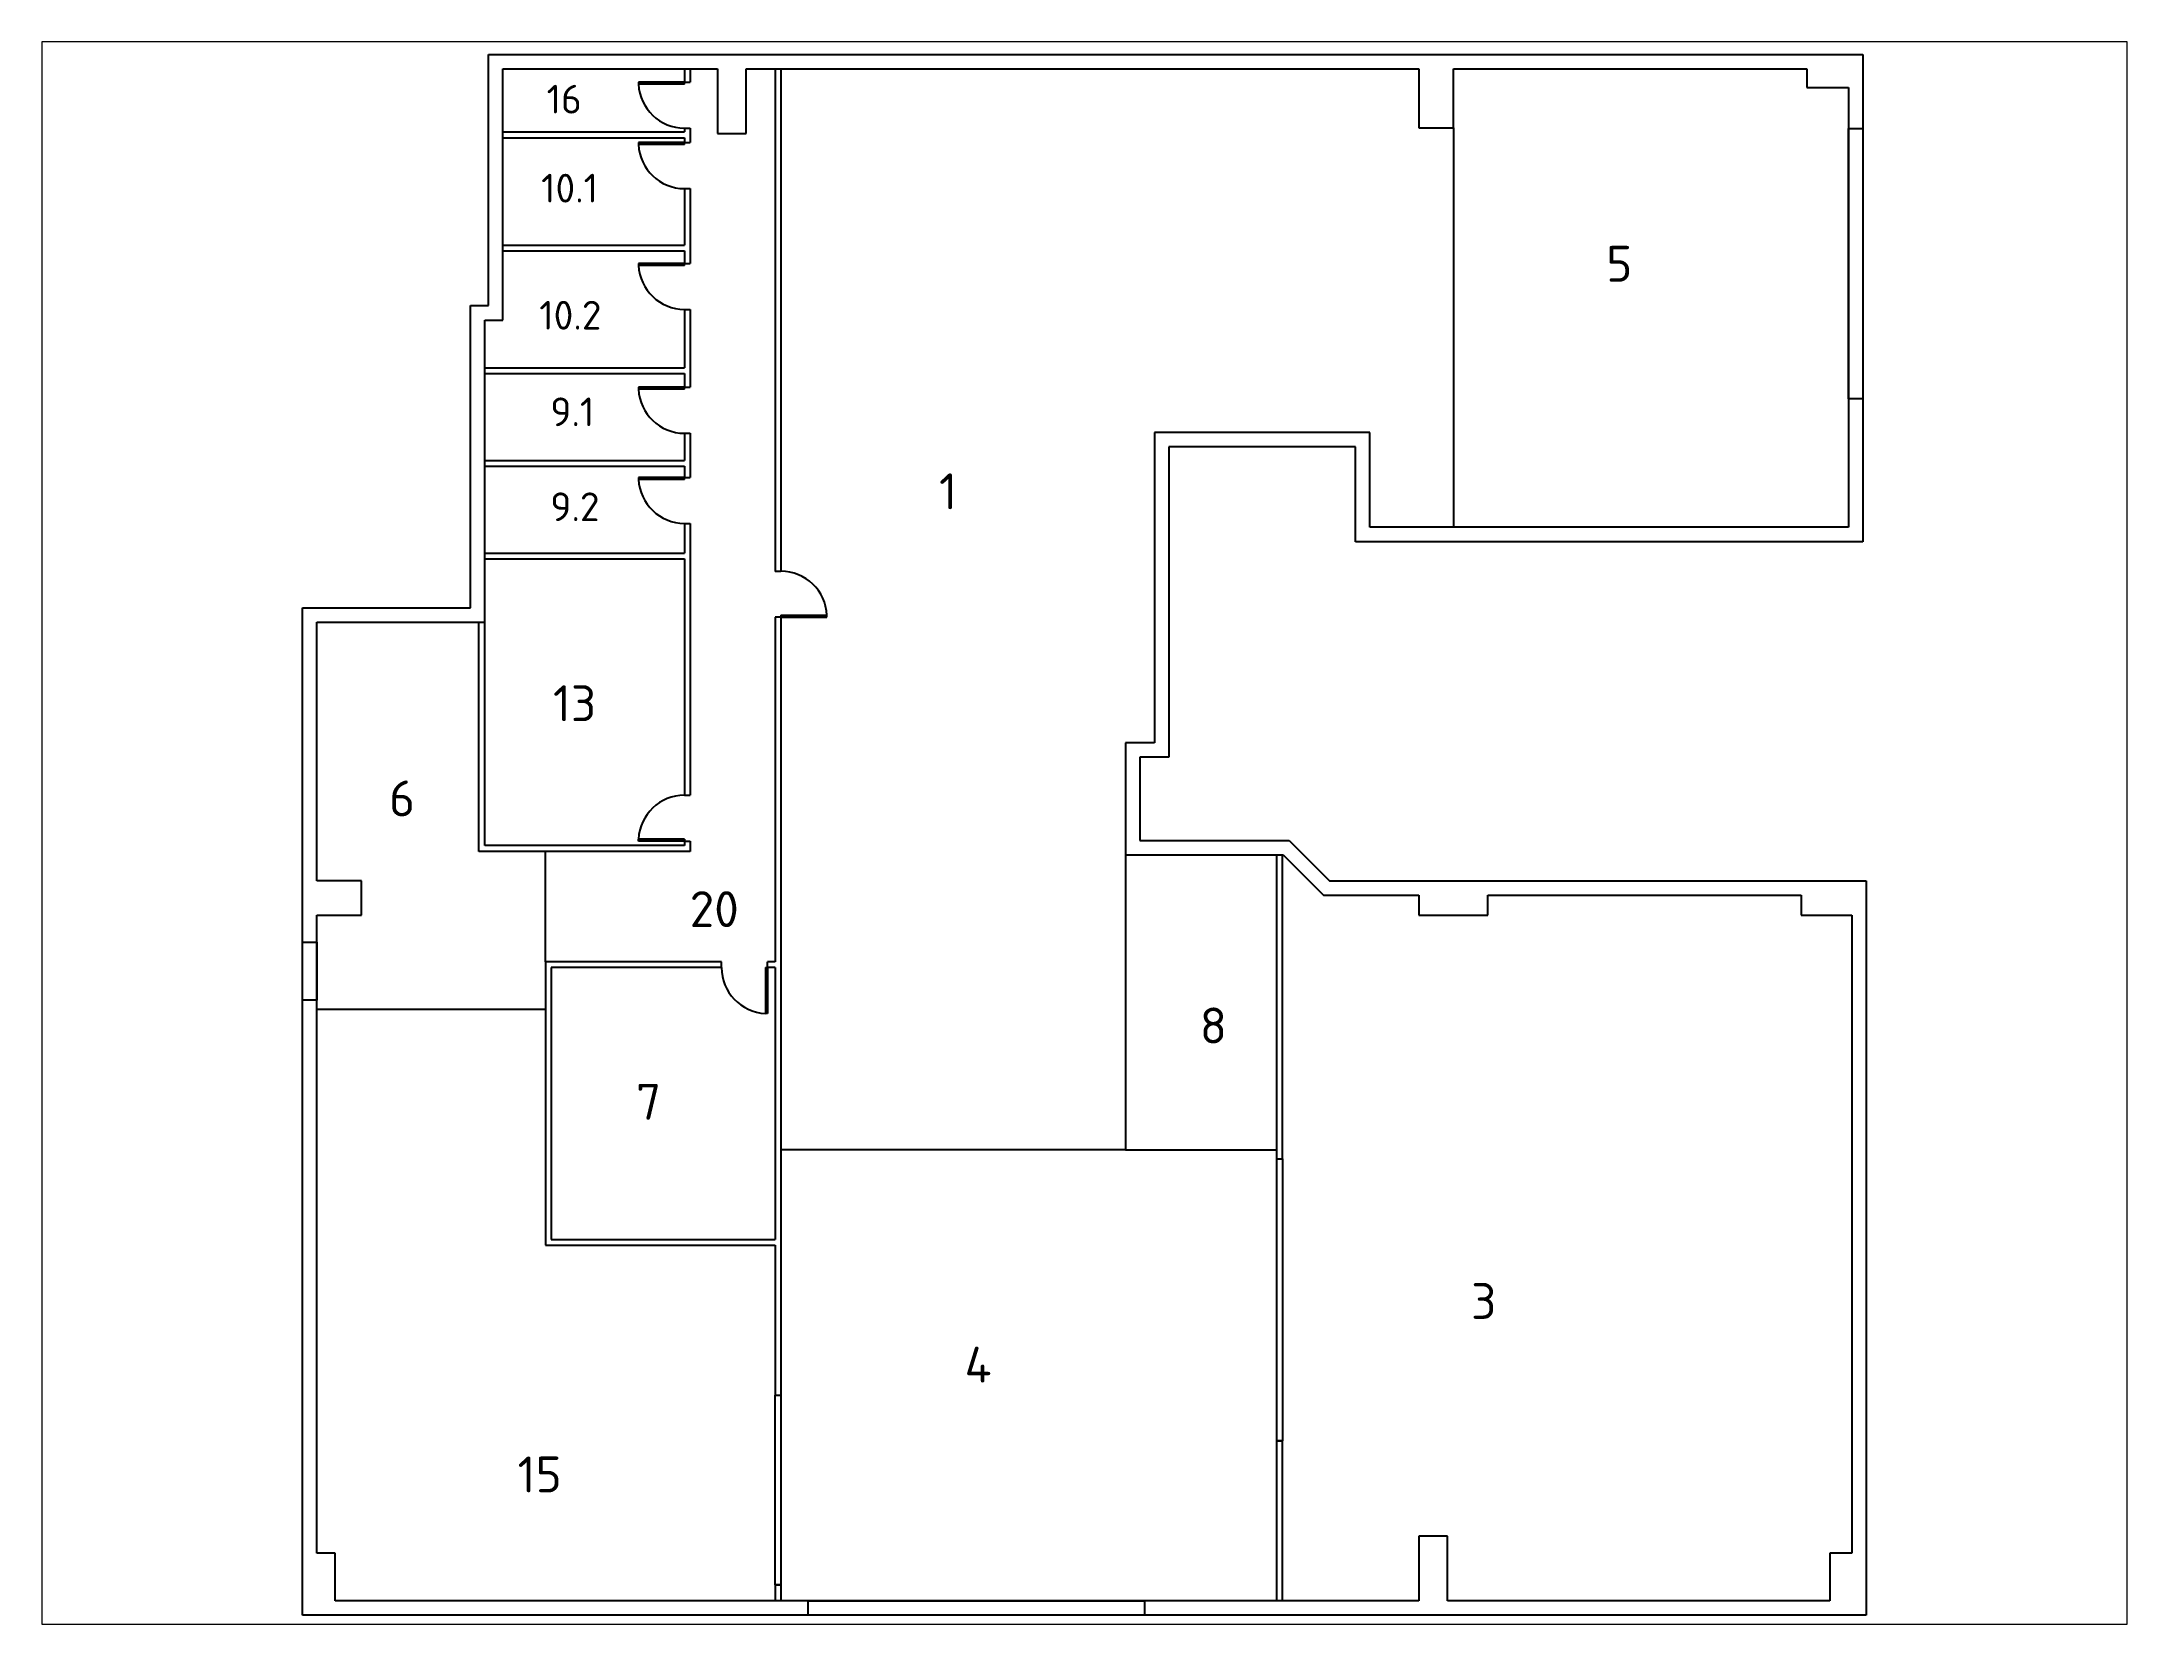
# Paper-space layout 'Presentación1' of a CAD drawing. Header units: millimetres. Extents: x 26 to 231, y 20 to 176.
# The model-space entities are those that its viewports show. They can reach past a viewport. Long polylines and large blocks are cut down to what shows.
import ezdxf

# ---------------------------------------------------------------- set-up
doc = ezdxf.new("R2010")
doc.units = ezdxf.units.MM
for name, color, linetype in [('BORDERS', 6, 'Continuous'), ('INNER_DOORS', 1, 'Continuous'), ('INNER_WALLS', 3, 'Continuous'), ('NAMES', 7, 'Continuous'), ('OUTER_DOORS', 4, 'Continuous'), ('OUTER_WALLS', 5, 'Continuous')]:
    doc.layers.add(name, color=color, linetype=linetype)
doc.styles.get("Standard").update_dxf_attribs({"font": 'isocpeur.ttf'})

msp = doc.modelspace()

# ---------------------------------------------------------------- linework, layer by layer
at = {"layer": 'BORDERS'}
for p, q in [((490.514, 2704.653), (490.514, 2697.702)), ((474.719, 2690.145), (474.719, 2692.064)), ((484.812, 2692.004), (484.812, 2686.872)), ((474.719, 2689.314), (470.741, 2689.314)), ((484.812, 2686.872), (478.815, 2686.872)), ((484.812, 2686.872), (487.443, 2686.872))]:
    msp.add_line(p, q, dxfattribs=at)
at = {"layer": 'INNER_DOORS'}
for p, q in [((477.137, 2705.446), (476.337, 2705.446)), ((476.337, 2705.446), (476.337, 2705.411)), ((477.137, 2705.411), (476.337, 2705.411)), ((477.137, 2705.411), (477.137, 2705.446)), ((477.137, 2704.394), (476.337, 2704.394)), ((476.337, 2704.394), (476.337, 2704.359)), ((477.137, 2704.359), (476.337, 2704.359)), ((477.137, 2704.359), (477.137, 2704.394)), ((477.137, 2702.293), (476.337, 2702.293)), ((476.337, 2702.293), (476.337, 2702.258)), ((477.137, 2702.258), (476.337, 2702.258)), ((477.137, 2702.258), (477.137, 2702.293)), ((477.137, 2700.138), (476.337, 2700.138)), ((476.337, 2700.138), (476.337, 2700.103)), ((477.137, 2700.103), (476.337, 2700.103)), ((477.137, 2700.103), (477.137, 2700.138)), ((477.137, 2698.571), (476.337, 2698.571)), ((476.337, 2698.571), (476.337, 2698.536)), ((477.137, 2698.536), (476.337, 2698.536)), ((477.137, 2698.536), (477.137, 2698.571)), ((478.815, 2696.171), (478.815, 2696.136)), ((478.815, 2696.171), (479.615, 2696.171)), ((478.815, 2696.136), (479.615, 2696.136)), ((479.615, 2696.136), (479.615, 2696.171)), ((477.137, 2692.276), (476.337, 2692.276)), ((476.337, 2692.241), (476.337, 2692.276)), ((477.137, 2692.241), (476.337, 2692.241)), ((477.137, 2692.276), (477.137, 2692.241)), ((478.545, 2690.045), (478.58, 2690.045)), ((478.545, 2690.045), (478.545, 2689.245)), ((478.58, 2690.045), (478.58, 2689.245)), ((478.58, 2689.245), (478.545, 2689.245)), ((487.443, 2681.81), (487.443, 2686.716)), ((487.443, 2686.716), (487.543, 2686.716)), ((487.543, 2686.716), (487.543, 2681.81)), ((478.715, 2682.605), (478.815, 2682.605)), ((478.715, 2679.303), (478.715, 2682.605)), ((478.815, 2682.605), (478.815, 2679.303)), ((487.543, 2681.81), (487.443, 2681.81)), ((478.815, 2679.303), (478.715, 2679.303))]:
    msp.add_line(p, q, dxfattribs=at)
for centre, start, end in [((477.137, 2705.447), 182.5623, 270), ((477.137, 2704.395), 182.5623, 270), ((477.137, 2702.294), 182.5623, 270), ((477.137, 2700.139), 182.5623, 270), ((477.137, 2698.572), 182.5623, 270), ((478.815, 2696.136), 2.5623, 90), ((477.137, 2692.241), 90, 177.4377), ((478.581, 2690.045), 180, 267.4377)]:
    msp.add_arc(centre, 0.801, start, end, dxfattribs=at)
at = {"layer": 'INNER_WALLS'}
for p, q in [((477.137, 2705.677), (477.137, 2705.446)), ((477.137, 2705.446), (477.237, 2705.446)), ((477.237, 2705.677), (477.237, 2705.446)), ((478.715, 2705.677), (478.715, 2696.936)), ((478.815, 2705.677), (478.815, 2696.936)), ((477.137, 2704.646), (477.237, 2704.646)), ((477.137, 2704.646), (477.137, 2704.579)), ((477.237, 2704.646), (477.237, 2704.394)), ((473.975, 2704.579), (477.137, 2704.579)), ((473.975, 2704.479), (477.137, 2704.479)), ((477.137, 2704.479), (477.137, 2704.394)), ((477.137, 2704.394), (477.237, 2704.394)), ((477.137, 2703.594), (477.237, 2703.594)), ((477.137, 2703.594), (477.137, 2702.613)), ((477.237, 2703.594), (477.237, 2702.293)), ((473.975, 2702.613), (477.137, 2702.613)), ((473.975, 2702.513), (477.137, 2702.513)), ((477.137, 2702.513), (477.137, 2702.293)), ((477.137, 2702.293), (477.237, 2702.293)), ((477.137, 2701.493), (477.237, 2701.493)), ((477.137, 2701.493), (477.137, 2700.476)), ((477.237, 2701.493), (477.237, 2700.138)), ((473.664, 2700.476), (477.137, 2700.476)), ((473.664, 2700.376), (477.137, 2700.376)), ((477.137, 2700.376), (477.137, 2700.138)), ((477.137, 2700.138), (477.237, 2700.138)), ((477.137, 2699.338), (477.237, 2699.338)), ((477.137, 2699.338), (477.137, 2698.864)), ((477.237, 2699.338), (477.237, 2698.571)), ((473.664, 2698.864), (477.137, 2698.864)), ((473.664, 2698.764), (477.137, 2698.764)), ((477.137, 2698.764), (477.137, 2698.571)), ((477.137, 2698.571), (477.237, 2698.571)), ((477.137, 2697.771), (477.237, 2697.771)), ((477.137, 2697.771), (477.137, 2697.252)), ((477.237, 2697.771), (477.237, 2693.041)), ((473.664, 2697.252), (477.137, 2697.252)), ((473.664, 2697.152), (477.137, 2697.152)), ((477.137, 2697.152), (477.137, 2693.041)), ((478.815, 2696.936), (478.715, 2696.936)), ((473.561, 2692.064), (473.561, 2696.051)), ((473.661, 2692.164), (473.661, 2696.051)), ((478.815, 2696.136), (478.715, 2696.136)), ((478.715, 2696.136), (478.715, 2690.145)), ((478.815, 2696.136), (478.815, 2682.605)), ((477.137, 2693.041), (477.237, 2693.041)), ((477.237, 2692.064), (473.561, 2692.064)), ((477.137, 2692.164), (473.661, 2692.164)), ((477.137, 2692.241), (477.237, 2692.241)), ((477.137, 2692.241), (477.137, 2692.164)), ((477.237, 2692.241), (477.237, 2692.064)), ((487.443, 2686.716), (487.443, 2692.004)), ((487.543, 2686.716), (487.543, 2692.004)), ((474.719, 2690.145), (474.719, 2685.211)), ((477.78, 2690.145), (474.719, 2690.145)), ((477.78, 2690.045), (477.78, 2690.145)), ((478.715, 2690.145), (478.58, 2690.145)), ((478.58, 2690.045), (478.58, 2690.145)), ((474.819, 2690.045), (474.819, 2685.311)), ((477.78, 2690.045), (474.819, 2690.045)), ((478.715, 2690.045), (478.58, 2690.045)), ((478.715, 2690.045), (478.715, 2685.311)), ((487.443, 2686.716), (487.543, 2686.716)), ((474.719, 2685.211), (478.715, 2685.211)), ((474.819, 2685.311), (478.715, 2685.311)), ((478.715, 2685.211), (478.715, 2682.605)), ((478.715, 2682.605), (478.815, 2682.605)), ((487.443, 2679.029), (487.443, 2681.81)), ((487.443, 2681.81), (487.543, 2681.81)), ((487.543, 2679.029), (487.543, 2681.81)), ((478.715, 2679.303), (478.815, 2679.303)), ((478.715, 2679.303), (478.715, 2679.029)), ((478.815, 2679.303), (478.815, 2679.029))]:
    msp.add_line(p, q, dxfattribs=at)
at = {"layer": 'OUTER_DOORS'}
for p, q in [((497.388, 2704.64), (497.638, 2704.64)), ((497.388, 2699.939), (497.388, 2704.64)), ((497.638, 2704.64), (497.638, 2699.939)), ((497.638, 2699.939), (497.388, 2699.939)), ((470.491, 2690.483), (470.741, 2690.483)), ((470.491, 2689.478), (470.491, 2690.483)), ((470.741, 2690.483), (470.741, 2690.483)), ((470.741, 2690.483), (470.741, 2689.478)), ((470.741, 2689.478), (470.491, 2689.478)), ((479.29, 2678.78), (479.29, 2679.029)), ((479.29, 2679.029), (485.138, 2679.029)), ((485.138, 2679.029), (485.138, 2678.78)), ((485.138, 2678.78), (479.29, 2678.78))]:
    msp.add_line(p, q, dxfattribs=at)
at = {"layer": 'OUTER_WALLS'}
for p, q in [((473.725, 2705.927), (497.638, 2705.927)), ((473.725, 2701.558), (473.725, 2705.927)), ((497.638, 2705.927), (497.638, 2697.452)), ((473.975, 2705.677), (477.713, 2705.677)), ((473.975, 2701.308), (473.975, 2705.677)), ((477.713, 2705.677), (477.713, 2704.551)), ((478.212, 2704.551), (478.212, 2705.677)), ((478.212, 2705.677), (489.913, 2705.677)), ((489.913, 2705.677), (489.913, 2704.653)), ((490.514, 2704.653), (490.514, 2705.677)), ((490.514, 2705.677), (496.665, 2705.677)), ((496.665, 2705.677), (496.665, 2705.351)), ((496.665, 2705.351), (497.388, 2705.351)), ((497.388, 2705.351), (497.388, 2697.702)), ((489.913, 2704.653), (490.514, 2704.653)), ((477.713, 2704.551), (478.212, 2704.551)), ((473.416, 2696.301), (473.416, 2701.558)), ((473.416, 2701.558), (473.725, 2701.558)), ((473.666, 2696.051), (473.666, 2701.308)), ((473.666, 2701.308), (473.975, 2701.308)), ((489.062, 2699.353), (485.315, 2699.353)), ((485.315, 2699.353), (485.315, 2693.951)), ((489.062, 2697.702), (489.062, 2699.353)), ((488.812, 2699.103), (485.565, 2699.103)), ((485.565, 2699.103), (485.565, 2693.701)), ((488.812, 2697.452), (488.812, 2699.103)), ((497.638, 2697.452), (488.812, 2697.452)), ((497.388, 2697.702), (489.062, 2697.702)), ((470.491, 2678.78), (470.491, 2696.301)), ((470.491, 2696.301), (473.416, 2696.301)), ((470.741, 2691.551), (470.741, 2696.051)), ((470.741, 2696.051), (473.666, 2696.051)), ((485.315, 2693.951), (484.812, 2693.951)), ((484.812, 2693.951), (484.812, 2692.004)), ((485.565, 2693.701), (485.061, 2693.701)), ((485.061, 2693.701), (485.061, 2692.254)), ((484.812, 2692.004), (487.551, 2692.004)), ((485.061, 2692.254), (487.654, 2692.254)), ((487.551, 2692.004), (488.253, 2691.301)), ((487.654, 2692.254), (488.357, 2691.551)), ((471.515, 2691.551), (470.741, 2691.551)), ((471.515, 2690.954), (471.515, 2691.551)), ((488.253, 2691.301), (489.913, 2691.301)), ((488.357, 2691.551), (497.693, 2691.551)), ((489.913, 2691.301), (489.913, 2690.954)), ((491.115, 2690.954), (491.115, 2691.301)), ((491.115, 2691.301), (496.563, 2691.301)), ((496.563, 2691.301), (496.563, 2690.954)), ((497.693, 2691.551), (497.693, 2678.78)), ((470.741, 2679.855), (470.741, 2690.954)), ((470.741, 2690.954), (471.515, 2690.954)), ((489.913, 2690.954), (491.115, 2690.954)), ((496.563, 2690.954), (497.443, 2690.954)), ((497.443, 2690.954), (497.443, 2679.855)), ((490.412, 2680.151), (489.913, 2680.151)), ((489.913, 2680.151), (489.913, 2679.029)), ((490.412, 2679.029), (490.412, 2680.151)), ((471.062, 2679.855), (470.741, 2679.855)), ((471.062, 2679.029), (471.062, 2679.855)), ((497.443, 2679.855), (497.062, 2679.855)), ((497.062, 2679.855), (497.062, 2679.029)), ((489.913, 2679.029), (471.062, 2679.029)), ((497.062, 2679.029), (490.412, 2679.029)), ((497.693, 2678.78), (470.491, 2678.78))]:
    msp.add_line(p, q, dxfattribs=at)

# ---------------------------------------------------------------- texts
at = {"layer": 'NAMES', "width": 0.39576, "attachment_point": 1}
for s, insert, char_height in [('16', (474.738, 2705.4), 0.5), ('10.1', (474.642, 2703.852), 0.5), ('5', (493.172, 2702.599), 0.625), ('10.2', (474.61, 2701.641), 0.5), ('9.1', (474.802, 2699.961), 0.5), ('1', (481.566, 2698.64), 0.625), ('9.2', (474.802, 2698.309), 0.5), ('13', (474.848, 2694.953), 0.625), ('6', (471.997, 2693.298), 0.625), ('20', (477.227, 2691.372), 0.625), ('8', (486.102, 2689.347), 0.625), ('7', (476.293, 2688.02), 0.625), ('3', (490.822, 2684.554), 0.625), ('4', (482.009, 2683.448), 0.625), ('15', (474.233, 2681.538), 0.625)]:
    msp.add_mtext(s, dxfattribs=dict(at, insert=insert, char_height=char_height))

psp = doc.layouts.new('Presentación1')

# ---------------------------------------------------------------- viewports
at = {"layer": 'NAMES'}
psp.add_viewport(center=(128.5, 97.5), size=(205.6, 156), view_center_point=(484.096, 2692.384), view_height=27.53082, dxfattribs=at)

doc.saveas('drawing.dxf')
